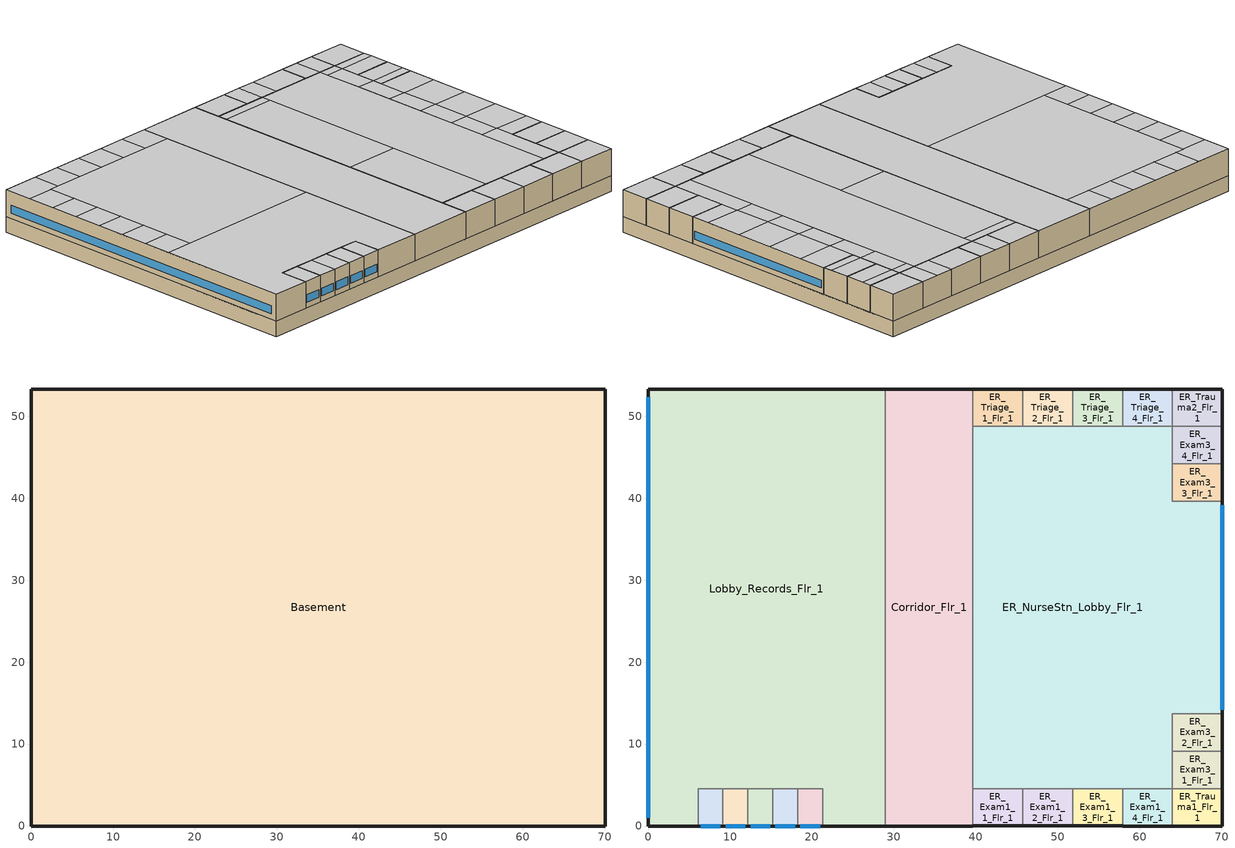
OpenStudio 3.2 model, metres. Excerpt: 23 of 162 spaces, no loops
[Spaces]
Basement
 floor foundation (BTAP-Grnd-Floor-Mass:U-0.678_std): 70.1,53.34 70.1,0 0,0 0,53.34 z-2.44
 wall foundation (BTAP-Grnd-Wall-Mass:U-0.425_std): 0,53.34 0,0 70.1,0 70.1,53.34 0,53.34 z-2.44:0
Lobby_Records_Flr_1
 floor to Basement: 28.96,4.57 28.96,0 21.34,0 21.34,4.57 z0; 6.1,4.57 6.1,0 0,0 0,4.57 z0; 28.96,53.34 28.96,4.57 0,4.57 0,53.34 z0
 wall outside: 28.96,53.34 0,53.34 0,0 6.1,0 / 21.34,0 28.96,0 z0:4.27
 wall to Corridor_Flr_1: 28.96,0 28.96,53.34 z0:4.27
 wall to Office_1_5_Flr_1: 18.29,4.57 21.34,4.57 21.34,0 z0:4.27
 wall to Office_1_2_Flr_1: 9.14,4.57 12.19,4.57 z0:4.27
 wall to Office1_1_Flr_1: 6.1,0 6.1,4.57 9.14,4.57 z0:4.27
 wall to Office_1_4_Flr_1: 15.24,4.57 18.29,4.57 z0:4.27
 wall to Offiice_1_3_Flr_1: 12.19,4.57 15.24,4.57 z0:4.27
 window: 0,52.34 0,1 z0.91:2.14
 ceiling to ICU_Flr_2: 28.96,0 28.96,21.34 0,21.34 0,0 6.1,0 6.1,4.57 21.34,4.57 21.34,0 z4.27
 ceiling to ICU_NurseStn_Lobby_Flr_2: 28.96,21.34 28.96,48.77 4.57,48.77 4.57,21.34 z4.27
 ceiling to IC_PatRoom2_Flr_2: 6.1,48.77 6.1,53.34 0,53.34 0,48.77 z4.27
 ceiling to IC_PatRoom1_1_Flr_2: 28.96,48.77 28.96,53.34 24.38,53.34 24.38,48.77 z4.27
 ceiling to IC_PatRoom1_5_Flr_2: 10.67,48.77 10.67,53.34 6.1,53.34 6.1,48.77 z4.27
 ceiling to IC_PatRoom3_1_Flr_2: 4.57,44.2 4.57,48.77 0,48.77 0,44.2 z4.27
 ceiling to IC_PatRoom3_6_Flr_2: 4.57,21.34 4.57,25.91 0,25.91 0,21.34 z4.27
 ceiling to IC_PatRoom1_3_Flr_2: 15.24,48.77 19.81,48.77 19.81,53.34 15.24,53.34 z4.27
 ceiling to IC_PatRoom1_2_Flr_2: 24.38,48.77 24.38,53.34 19.81,53.34 19.81,48.77 z4.27
 ceiling to IC_PatRoom1_4_Flr_2: 15.24,48.77 15.24,53.34 10.67,53.34 10.67,48.77 z4.27
 ceiling to IC_PatRoom3_5_Flr_2: 4.57,25.91 4.57,30.49 0,30.49 0,25.91 z4.27
 ceiling to IC_PatRoom3_3_Flr_2: 4.57,35.06 4.57,39.63 0,39.63 0,35.06 z4.27
 ceiling to IC_PatRoom3_2_Flr_2: 4.57,39.63 4.57,44.2 0,44.2 0,39.63 z4.27
 ceiling to IC_PatRoom3_4_Flr_2: 4.57,30.49 4.57,35.06 0,35.06 0,30.49 z4.27
Office1_1_Flr_1
 floor to Basement: 9.14,4.57 9.14,0 6.1,0 6.1,4.57 z0
 wall outside: 6.1,0 9.14,0 z0:4.27
 wall to Office_1_2_Flr_1: 9.14,0 9.14,4.57 z0:4.27
 window: 6.41,0 8.84,0 z0.91:2.14
 ceiling to ICU_Flr_2: 9.14,0 9.14,4.57 6.1,4.57 6.1,0 z4.27
Corridor_Flr_1
 floor to Basement: 39.62,53.34 39.62,0 28.96,0 28.96,53.34 z0
 wall outside: 28.96,0 39.62,0 / 39.62,53.34 28.96,53.34 z0:4.27
 wall to ER_Triage_1_Flr_1: 39.62,48.77 39.62,53.34 z0:4.27
 wall to ER_NurseStn_Lobby_Flr_1: 39.62,4.57 39.62,48.77 z0:4.27
 wall to ER_Exam1_1_Flr_1: 39.62,0 39.62,4.57 z0:4.27
 ceiling to Corridor_Flr_2: 39.62,0 39.62,53.34 28.96,53.34 28.96,0 z4.27
ER_Exam1_1_Flr_1
 floor to Basement: 45.72,4.57 45.72,0 39.62,0 39.62,4.57 z0
 wall outside: 39.62,0 45.72,0 z0:4.27
 wall to ER_NurseStn_Lobby_Flr_1: 45.72,4.57 39.62,4.57 z0:4.27
 wall to ER_Exam1_2_Flr_1: 45.72,0 45.72,4.57 z0:4.27
 ceiling to OR_NurseStn_Lobby_Flr_2: 45.72,0 45.72,4.57 39.62,4.57 39.62,0 z4.27
ER_Trauma1_Flr_1
 floor to Basement: 70.1,4.57 70.1,0 64.01,0 64.01,4.57 z0
 wall outside: 64.01,0 70.1,0 70.1,4.57 z0:4.27
 wall to ER_Exam1_4_Flr_1: 64.01,4.57 64.01,0 z0:4.27
 wall to ER_Exam3_1_Flr_1: 70.1,4.57 64.01,4.57 z0:4.27
 ceiling to OR_NurseStn_Lobby_Flr_2: 70.1,0 70.1,4.57 64.01,4.57 64.01,0 z4.27
ER_NurseStn_Lobby_Flr_1
 floor to Basement: 70.1,39.62 70.1,13.72 64.01,13.72 64.01,39.62 z0; 64.01,48.77 64.01,4.57 39.62,4.57 39.62,48.77 z0
 wall outside: 70.1,13.72 70.1,39.62 z0:4.27
 wall to ER_Exam3_2_Flr_1: 64.01,9.14 64.01,13.72 70.1,13.72 z0:4.27
 wall to ER_Exam3_1_Flr_1: 64.01,4.57 64.01,9.14 z0:4.27
 wall to ER_Exam1_4_Flr_1: 57.91,4.57 64.01,4.57 z0:4.27
 wall to ER_Triage_1_Flr_1: 45.72,48.77 39.62,48.77 z0:4.27
 wall to ER_Triage_4_Flr_1: 64.01,48.77 57.91,48.77 z0:4.27
 wall to ER_Exam3_4_Flr_1: 64.01,44.2 64.01,48.77 z0:4.27
 wall to ER_Exam3_3_Flr_1: 70.1,39.62 64.01,39.62 64.01,44.2 z0:4.27
 wall to ER_Exam1_2_Flr_1: 45.72,4.57 51.82,4.57 z0:4.27
 wall to ER_Exam1_3_Flr_1: 51.82,4.57 57.91,4.57 z0:4.27
 wall to ER_Triage_2_Flr_1: 51.82,48.77 45.72,48.77 z0:4.27
 wall to ER_Triage_3_Flr_1: 57.91,48.77 51.82,48.77 z0:4.27
 window: 70.1,14.2 70.1,39.14 z0.91:2.14
 ceiling to OR_NurseStn_Lobby_Flr_2: 64.01,4.57 64.01,16.76 60.96,16.76 60.96,4.57 z4.27; 60.96,4.57 60.96,48.77 48.77,48.77 48.77,4.57 z4.27; 48.77,4.57 48.77,22.86 39.62,22.86 39.62,4.57 z4.27; 70.1,13.72 70.1,16.76 64.01,16.76 64.01,13.72 z4.27
 ceiling to OR2_5_Flr_2: 70.1,16.76 70.1,22.86 64.01,22.86 64.01,16.76 z4.27; 64.01,16.76 64.01,22.86 60.96,22.86 60.96,16.76 z4.27
 ceiling to OR2_1_Flr_2: 64.01,41.15 64.01,47.24 60.96,47.24 60.96,41.15 z4.27
 ceiling to OR1_Flr_2: 64.01,47.24 64.01,48.77 60.96,48.77 60.96,47.24 z4.27
 ceiling to OR3_Flr_2: 48.77,47.24 48.77,48.77 39.62,48.77 39.62,47.24 z4.27
 ceiling to OR4_Flr_2: 48.77,22.86 48.77,47.24 39.62,47.24 39.62,22.86 z4.27
 ceiling to OR2_4_Flr_2: 64.01,22.86 64.01,28.96 60.96,28.96 60.96,22.86 z4.27; 70.1,22.86 70.1,28.96 64.01,28.96 64.01,22.86 z4.27
 ceiling to OR2_3_Flr_2: 64.01,28.96 64.01,35.05 60.96,35.05 60.96,28.96 z4.27; 70.1,28.96 70.1,35.05 64.01,35.05 64.01,28.96 z4.27
 ceiling to OR2_2_Flr_2: 70.1,35.05 70.1,39.62 64.01,39.62 64.01,35.05 z4.27; 64.01,35.05 64.01,41.15 60.96,41.15 60.96,35.05 z4.27
ER_Exam3_1_Flr_1
 floor to Basement: 70.1,9.14 70.1,4.57 64.01,4.57 64.01,9.14 z0
 wall outside: 70.1,4.57 70.1,9.14 z0:4.27
 wall to ER_Exam3_2_Flr_1: 70.1,9.14 64.01,9.14 z0:4.27
 ceiling to OR_NurseStn_Lobby_Flr_2: 70.1,4.57 70.1,9.14 64.01,9.14 64.01,4.57 z4.27
ER_Triage_1_Flr_1
 floor to Basement: 45.72,53.34 45.72,48.77 39.62,48.77 39.62,53.34 z0
 wall outside: 45.72,53.34 39.62,53.34 z0:4.27
 wall to ER_Triage_2_Flr_1: 45.72,48.77 45.72,53.34 z0:4.27
 ceiling to OR3_Flr_2: 45.72,48.77 45.72,53.34 39.62,53.34 39.62,48.77 z4.27
ER_Trauma2_Flr_1
 floor to Basement: 70.1,53.34 70.1,48.77 64.01,48.77 64.01,53.34 z0
 wall outside: 70.1,48.77 70.1,53.34 64.01,53.34 z0:4.27
 wall to ER_Exam3_4_Flr_1: 64.01,48.77 70.1,48.77 z0:4.27
 wall to ER_Triage_4_Flr_1: 64.01,53.34 64.01,48.77 z0:4.27
 ceiling to OR1_Flr_2: 70.1,48.77 70.1,53.34 64.01,53.34 64.01,48.77 z4.27
Office_1_2_Flr_1
 floor to Basement: 12.19,4.57 12.19,0 9.14,0 9.14,4.57 z0
 wall outside: 9.14,0 12.19,0 z0:4.27
 wall to Offiice_1_3_Flr_1: 12.19,0 12.19,4.57 z0:4.27
 window: 9.45,0 11.88,0 z0.91:2.14
 ceiling to ICU_Flr_2: 12.19,0 12.19,4.57 9.14,4.57 9.14,0 z4.27
Offiice_1_3_Flr_1
 floor to Basement: 15.24,4.57 15.24,0 12.19,0 12.19,4.57 z0
 wall outside: 12.19,0 15.24,0 z0:4.27
 wall to Office_1_4_Flr_1: 15.24,0 15.24,4.57 z0:4.27
 window: 12.5,0 14.93,0 z0.91:2.14
 ceiling to ICU_Flr_2: 15.24,0 15.24,4.57 12.19,4.57 12.19,0 z4.27
Office_1_4_Flr_1
 floor to Basement: 18.29,4.57 18.29,0 15.24,0 15.24,4.57 z0
 wall outside: 15.24,0 18.29,0 z0:4.27
 wall to Office_1_5_Flr_1: 18.29,0 18.29,4.57 z0:4.27
 window: 15.55,0 17.98,0 z0.91:2.14
 ceiling to ICU_Flr_2: 18.29,0 18.29,4.57 15.24,4.57 15.24,0 z4.27
Office_1_5_Flr_1
 floor to Basement: 21.34,4.57 21.34,0 18.29,0 18.29,4.57 z0
 wall outside: 18.29,0 21.34,0 z0:4.27
 window: 18.6,0 21.03,0 z0.91:2.14
 ceiling to ICU_Flr_2: 21.34,0 21.34,4.57 18.29,4.57 18.29,0 z4.27
ER_Exam1_2_Flr_1
 floor to Basement: 51.82,4.57 51.82,0 45.72,0 45.72,4.57 z0
 wall outside: 45.72,0 51.82,0 z0:4.27
 wall to ER_Exam1_3_Flr_1: 51.82,0 51.82,4.57 z0:4.27
 ceiling to OR_NurseStn_Lobby_Flr_2: 51.82,0 51.82,4.57 45.72,4.57 45.72,0 z4.27
ER_Exam1_3_Flr_1
 floor to Basement: 57.91,4.57 57.91,0 51.82,0 51.82,4.57 z0
 wall outside: 51.82,0 57.91,0 z0:4.27
 wall to ER_Exam1_4_Flr_1: 57.91,0 57.91,4.57 z0:4.27
 ceiling to OR_NurseStn_Lobby_Flr_2: 57.91,0 57.91,4.57 51.82,4.57 51.82,0 z4.27
ER_Exam1_4_Flr_1
 floor to Basement: 64.01,4.57 64.01,0 57.91,0 57.91,4.57 z0
 wall outside: 57.91,0 64.01,0 z0:4.27
 ceiling to OR_NurseStn_Lobby_Flr_2: 64.01,0 64.01,4.57 57.91,4.57 57.91,0 z4.27
ER_Exam3_2_Flr_1
 floor to Basement: 70.1,13.72 70.1,9.14 64.01,9.14 64.01,13.72 z0
 wall outside: 70.1,9.14 70.1,13.72 z0:4.27
 ceiling to OR_NurseStn_Lobby_Flr_2: 70.1,9.14 70.1,13.72 64.01,13.72 64.01,9.14 z4.27
ER_Exam3_3_Flr_1
 floor to Basement: 70.1,44.2 70.1,39.62 64.01,39.62 64.01,44.2 z0
 wall outside: 70.1,39.62 70.1,44.2 z0:4.27
 wall to ER_Exam3_4_Flr_1: 70.1,44.2 64.01,44.2 z0:4.27
 ceiling to OR2_1_Flr_2: 70.1,41.15 70.1,44.2 64.01,44.2 64.01,41.15 z4.27
 ceiling to OR2_2_Flr_2: 70.1,39.62 70.1,41.15 64.01,41.15 64.01,39.62 z4.27
ER_Exam3_4_Flr_1
 floor to Basement: 70.1,48.77 70.1,44.2 64.01,44.2 64.01,48.77 z0
 wall outside: 70.1,44.2 70.1,48.77 z0:4.27
 ceiling to OR1_Flr_2: 70.1,47.24 70.1,48.77 64.01,48.77 64.01,47.24 z4.27
 ceiling to OR2_1_Flr_2: 70.1,44.2 70.1,47.24 64.01,47.24 64.01,44.2 z4.27
ER_Triage_2_Flr_1
 floor to Basement: 51.82,53.34 51.82,48.77 45.72,48.77 45.72,53.34 z0
 wall outside: 51.82,53.34 45.72,53.34 z0:4.27
 wall to ER_Triage_3_Flr_1: 51.82,48.77 51.82,53.34 z0:4.27
 ceiling to OR3_Flr_2: 45.72,48.77 48.77,48.77 48.77,53.34 45.72,53.34 z4.27
 ceiling to OR_NurseStn_Lobby_Flr_2: 51.82,48.77 51.82,53.34 48.77,53.34 48.77,48.77 z4.27
ER_Triage_3_Flr_1
 floor to Basement: 57.91,53.34 57.91,48.77 51.82,48.77 51.82,53.34 z0
 wall outside: 57.91,53.34 51.82,53.34 z0:4.27
 wall to ER_Triage_4_Flr_1: 57.91,48.77 57.91,53.34 z0:4.27
 ceiling to OR_NurseStn_Lobby_Flr_2: 57.91,48.77 57.91,53.34 51.82,53.34 51.82,48.77 z4.27
ER_Triage_4_Flr_1
 floor to Basement: 64.01,53.34 64.01,48.77 57.91,48.77 57.91,53.34 z0
 wall outside: 64.01,53.34 57.91,53.34 z0:4.27
 ceiling to OR_NurseStn_Lobby_Flr_2: 60.96,48.77 60.96,53.34 57.91,53.34 57.91,48.77 z4.27
 ceiling to OR1_Flr_2: 64.01,48.77 64.01,53.34 60.96,53.34 60.96,48.77 z4.27
[Building]
Hospital: Default Construction Set=BTAP-Mass at hdd = 5000.0; Standards Number of Stories=6; Standards Number of Above Ground Stories=5; Standards Template=BTAP1980TO2010; Standards Building Type=Hospital
[Site]
Calgary Intl AP_AB_CAN: Latitude {deg}=51.114; Longitude {deg}=-114.02; Time Zone {hr}=-7; Elevation {m}=1084.1
[ClimateZones]
Climate Zone Institution Name 1=ASHRAE; Climate Zone Document Name 1=ANSI/ASHRAE Standard 169; Climate Zone Document Year 1=2006; Climate Zone Institution Name 2=CEC; Climate Zone Document Name 2=California Climate Zone Descriptions; Climate Zone Document Year 2=1995
[Site:WaterMainsTemperature]
Calculation Method=Correlation; Annual Average Outdoor Air Temperature {C}=5; Maximum Difference In Monthly Average Outdoor Air Temperatures {deltaC}=23.3
[Site:GroundTemperature:BuildingSurface]
19.527, 19.502, 19.536, 19.598, 20.002, 21.64, 22.225, 22.375, 21.449, 20.121, 19.802, 19.633
[SizingPeriod:DesignDay] Barometric Pressure {Pa}=88961; Sky Clearness=0; Rain Indicator=0; Snow Indicator=0; Day of Month=21; Daylight Saving Time Indicator=0; Humidity Indicating Type=Wetbulb; Dry-Bulb Temperature Range Modifier Type=DefaultMultipliers
Name | Maximum Dry-Bulb Temperature {C} | Daily Dry-Bulb Temperature Range {deltaC} | Humidity Indicating Conditions at Maximum Dry-Bulb | Wind Speed {m/s} | Wind Direction {deg} | Month | Day Type | Solar Model Indicator | ASHRAE Taub | ASHRAE Taud
Calgary Intl AP Ann Clg .4% Condns DB=>MWB | 28.5 | 12.1 | 16.1 | 4.5 | 160 | 7 | SummerDesignDay | ASHRAETau | 0.339 | 2.421
Calgary Intl AP Ann Htg 99.6% Condns DB | -28.5 | 0 | -28.5 | 2.9 | 200 | 1 | WinterDesignDay | ASHRAEClearSky
[Material:NoMass] Roughness=Smooth; Thermal Absorptance=0.9; Solar Absorptance=0.7
Name | Thermal Resistance {m2-K/W} | Visible Absorptance
Typical Carpet Pad; Typical Carpet Pad 1 | 0.21648 | 0.8
Typical Insulation 1 | 0.00118045 | 0.7
Typical Insulation 2 | 2.61923 | 0.7
Typical Insulation 3 | 4.40527 | 0.7
Typical Carpet Pad 2; Typical Carpet Pad 4 | 1.40895 | 0.8
Typical Carpet Pad 3 | 2.28697 | 0.8
Typical Insulation 4 | 0.338965 | 0.7
Typical Insulation 5 | 0.338983 | 0.7
[Material]
Name | Roughness | Thickness {m} | Conductivity {W/m-K} | Density {kg/m3} | Specific Heat {J/kg-K} | Thermal Absorptance | Solar Absorptance | Visible Absorptance
G05 25mm wood | MediumSmooth | 0.0254 | 0.15 | 608 | 1630 | 0.9 | 0.5 | 0.5
100mm Normalweight concrete floor 1 | MediumSmooth | 0.1016 | 2.31 | 2322 | 832
G01 13mm gypsum board 1 | Smooth | 0.0127 | 0.16 | 800 | 1090 | 0.9 | 0.7 | 0.5
4 in. Normalweight Concrete Floor 1 | MediumRough | 0.1016 | 2.31 | 2322 | 832 | 0.9 | 0.7 | 0.7
1IN Stucco 1 | Smooth | 0.0253 | 0.6918 | 1858 | 837 | 0.9 | 0.7 | 0.92
8IN CONCRETE HW RefBldg 1 | Rough | 0.2032 | 1.311 | 2240 | 836.8 | 0.9 | 0.7 | 0.7
1/2IN Gypsum 1 | Smooth | 0.0127 | 0.16 | 784.9 | 830 | 0.9 | 0.4 | 0.4
Metal Roof Surface 1; F08 Metal surface 1 | Smooth | 0.0008 | 45.28 | 7824 | 500 | 0.9 | 0.7 | 0.7
6 in. Normalweight Concrete Floor 1; 6 in. Normalweight Concrete Floor 2; 6 in. Normalweight Concrete Floor 3 | MediumRough | 0.1524 | 2.31 | 2322 | 832 | 0.9 | 0.7 | 0.7
Expanded Polystyrene | MediumSmooth | 0.0408596 | 0.029 | 29 | 1210
Expanded Polystyrene 1 | MediumSmooth | 0.066322 | 0.029 | 29 | 1210
[Construction]
BTAP-Int-Partition; BTAP-Int-Door: G05 25mm wood
BTAP-Int-Floor: 100mm Normalweight concrete floor 1, Typical Carpet Pad
BTAP-Int-Wall: G01 13mm gypsum board 1, G01 13mm gypsum board 1
BTAP-Int-Ceiling: Typical Carpet Pad, 100mm Normalweight concrete floor 1
BTAP-Int-Window: SimpleGlazing
BTAP-Ext-Floor-Mass:U-3.822: Typical Insulation 1, 4 in. Normalweight Concrete Floor 1, Typical Carpet Pad 1
BTAP-Ext-Wall-Mass:U-0.346: 1IN Stucco 1, 8IN CONCRETE HW RefBldg 1, Typical Insulation 2, 1/2IN Gypsum 1
BTAP-Ext-Roof-Metal:U-0.227: Metal Roof Surface 1, Typical Insulation 3
BTAP-Grnd-Floor-Mass:U-0.678: 6 in. Normalweight Concrete Floor 1, Typical Carpet Pad 2
BTAP-Grnd-Wall-Mass:U-0.425: 6 in. Normalweight Concrete Floor 2, Typical Carpet Pad 3
BTAP-Grnd-Roof-Mass:U-0.678: 6 in. Normalweight Concrete Floor 3, Typical Carpet Pad 4
BTAP-Ext-FixedWindow:U=0.295 SHGC=0.490; BTAP-Ext-GlassDoors:U=0.295 SHGC=0.490; BTAP-Ext-Skylights:U=0.295 SHGC=0.490; BTAP-Ext-DaylightDomes:U=0.295 SHGC=0.490; BTAP-Ext-DaylightDiffuser:U=0.295 SHGC=0.490: SimpleGlazing:U=0.295 SHGC=0.490
BTAP-Ext-Door:U-2.95: F08 Metal surface 1, Typical Insulation 4
BTAP-Ext-OverHeadDoor:U-2.95: Typical Insulation 5
BTAP-Grnd-Floor-Mass:U-0.678_std: 6 in. Normalweight Concrete Floor 1, Expanded Polystyrene
BTAP-Grnd-Wall-Mass:U-0.425_std: 6 in. Normalweight Concrete Floor 2, Expanded Polystyrene 1
[DefaultConstructionSet]
BTAP-Mass at hdd = 5000.0: Default Exterior Surface Constructions=BTAP-Mass at hdd = 5000.0; Default Interior Surface Constructions=Default Surface Constructions 2; Default Ground Contact Surface Constructions=BTAP-Mass at hdd = 5000.0 1; Default Exterior SubSurface Constructions=BTAP-Mass at hdd = 5000.0; Default Interior SubSurface Constructions=Default Sub Surface Constructions 2; Interior Partition Construction=BTAP-Int-Partition
[DefaultSurfaceConstructions]
Name | Floor Construction | Wall Construction | Roof Ceiling Construction
Default Surface Constructions 2 | BTAP-Int-Floor | BTAP-Int-Wall | BTAP-Int-Ceiling
BTAP-Mass at hdd = 5000.0 | BTAP-Ext-Floor-Mass:U-3.822 | BTAP-Ext-Wall-Mass:U-0.346 | BTAP-Ext-Roof-Metal:U-0.227
BTAP-Mass at hdd = 5000.0 1 | BTAP-Grnd-Floor-Mass:U-0.678 | BTAP-Grnd-Wall-Mass:U-0.425 | BTAP-Grnd-Roof-Mass:U-0.678
[DefaultSubSurfaceConstructions]
Name | Fixed Window Construction | Operable Window Construction | Door Construction | Glass Door Construction | Overhead Door Construction | Skylight Construction | Tubular Daylight Dome Construction | Tubular Daylight Diffuser Construction
Default Sub Surface Constructions 2 | BTAP-Int-Window | BTAP-Int-Window | BTAP-Int-Door
BTAP-Mass at hdd = 5000.0 | BTAP-Ext-FixedWindow:U=0.295 SHGC=0.490 | BTAP-Ext-FixedWindow:U=0.295 SHGC=0.490 | BTAP-Ext-Door:U-2.95 | BTAP-Ext-GlassDoors:U=0.295 SHGC=0.490 | BTAP-Ext-OverHeadDoor:U-2.95 | BTAP-Ext-Skylights:U=0.295 SHGC=0.490 | BTAP-Ext-DaylightDomes:U=0.295 SHGC=0.490 | BTAP-Ext-DaylightDiffuser:U=0.295 SHGC=0.490
[WindowMaterial:SimpleGlazingSystem] Solar Heat Gain Coefficient=0.49; Visible Transmittance=0.21
Name | U-Factor {W/m2-K}
SimpleGlazing | 2.2
SimpleGlazing:U=0.295 SHGC=0.490 | 2.95
[DesignSpecification:OutdoorAir] Outdoor Air Method=Sum
Name | Outdoor Air Flow per Person {m3/s-person} | Outdoor Air Flow per Floor Area {m3/s-m2}
Space Function Hospital - emergency Ventilation | 0.0304482
Space Function Hospital - nurses station Ventilation | 0.0913447
Space Function Lab - research Ventilation | 0.050747
Space Function Office - enclosed Ventilation | 0.0101494
Space Function Hospital corr. >= 2.4m-sch-H Ventilation |  | 0.000508
[ShadingControl]
Shading Control 1: Shading Type=InteriorBlind; Multiple Surface Control Type=Sequential
[BuildingStory] Nominal Z Coordinate {m}=0
Name | Nominal Floor to Floor Height {m}
Building Story 1 | 2.4384
Building Story 2 | 4.2672
[Space]
Name | Space Type | Building Story | Thermal Zone
Basement | Space Function Lab - research | Building Story 1 | ALL_ST=Lab - research_FL=Building Story 1_SCH=A
Lobby_Records_Flr_1 | Space Function Office - enclosed | Building Story 2 | ALL_ST=Office - enclosed_FL=Building Story 2_SCH=A
Office1_1_Flr_1; Office_1_2_Flr_1; Offiice_1_3_Flr_1; Office_1_4_Flr_1 | Space Function Office - enclosed | Building Story 2 | ALL_ST=Office - enclosed_FL=Building Story 2_SCH=A 2
Corridor_Flr_1 | Space Function Hospital corr. >= 2.4m-sch-H | Building Story 2 | WILD_ST=Hospital corr. >= 2.4m-sch-B_FL=Building Story 2_SCH=H
ER_Exam1_1_Flr_1; ER_Exam1_2_Flr_1; ER_Exam1_3_Flr_1; ER_Exam1_4_Flr_1 | Space Function Hospital - emergency | Building Story 2 | ALL_ST=Hospital - emergency_FL=Building Story 2_SCH=H
ER_Trauma1_Flr_1 | Space Function Hospital - emergency | Building Story 2 | ALL_ST=Hospital - emergency_FL=Building Story 2_SCH=H 2
ER_NurseStn_Lobby_Flr_1 | Space Function Hospital - nurses station | Building Story 2 | ALL_ST=Hospital - nurses station_FL=Building Story 2_SCH=H
ER_Exam3_1_Flr_1; ER_Exam3_2_Flr_1; ER_Exam3_3_Flr_1; ER_Exam3_4_Flr_1 | Space Function Hospital - emergency | Building Story 2 | ALL_ST=Hospital - emergency_FL=Building Story 2_SCH=H 4
ER_Triage_1_Flr_1; ER_Triage_2_Flr_1; ER_Triage_3_Flr_1; ER_Triage_4_Flr_1 | Space Function Hospital - emergency | Building Story 2 | ALL_ST=Hospital - emergency_FL=Building Story 2_SCH=H 3
ER_Trauma2_Flr_1 | Space Function Hospital - emergency | Building Story 2 | ALL_ST=Hospital - emergency_FL=Building Story 2_SCH=H 1
Office_1_5_Flr_1 | Space Function Office - enclosed | Building Story 2 | ALL_ST=Office - enclosed_FL=Building Story 2_SCH=A 1
[SpaceType] Standards Building Type=Space Function
Name | Default Schedule Set | Design Specification Outdoor Air Object | Standards Space Type
Space Function Hospital - emergency | Space Function Hospital - emergency Schedule Set | Space Function Hospital - emergency Ventilation | Hospital - emergency
Space Function Hospital - nurses station | Space Function Hospital - nurses station Schedule Set | Space Function Hospital - nurses station Ventilation | Hospital - nurses station
Space Function Lab - research | Space Function Lab - research Schedule Set | Space Function Lab - research Ventilation | Lab - research
Space Function Office - enclosed | Space Function Office - enclosed Schedule Set | Space Function Office - enclosed Ventilation | Office - enclosed
Space Function Hospital corr. >= 2.4m-sch-H | Space Function Hospital corr. >= 2.4m-sch-H Schedule Set | Space Function Hospital corr. >= 2.4m-sch-H Ventilation | Hospital corr. >= 2.4m-sch-H
[People:Definition] Number of People Calculation Method=People/Area; Fraction Radiant=0.3
Name | People per Space Floor Area {person/m2}
Space Function Hospital - emergency People Definition; Space Function Hospital - nurses station People Definition; Space Function Lab - research People Definition; Space Function Office - enclosed People Definition | 0.0500522
Space Function Hospital corr. >= 2.4m-sch-H People Definition | 0.0100104
[People] Work Efficiency Schedule=Work Efficiency Schedule; Clothing Insulation Schedule=Clothing Schedule; Air Velocity Schedule=Air Velocity Schedule; Multiplier=1
Name | People Definition | Space or SpaceType
Space Function Hospital - emergency People | Space Function Hospital - emergency People Definition | Space Function Hospital - emergency
Space Function Hospital - nurses station People | Space Function Hospital - nurses station People Definition | Space Function Hospital - nurses station
Space Function Lab - research People | Space Function Lab - research People Definition | Space Function Lab - research
Space Function Office - enclosed People | Space Function Office - enclosed People Definition | Space Function Office - enclosed
Space Function Hospital corr. >= 2.4m-sch-H People | Space Function Hospital corr. >= 2.4m-sch-H People Definition | Space Function Hospital corr. >= 2.4m-sch-H
[Lights:Definition] Design Level Calculation Method=Watts/Area; Fraction Radiant=0.5; Fraction Visible=0.2
Name | Watts per Space Floor Area {W/m2}
Space Function Hospital - emergency Lights Definition | 24.2998
Space Function Hospital - nurses station Lights Definition | 9.39992
Space Function Lab - research Lights Definition | 23.5998
Space Function Office - enclosed Lights Definition | 11.8999
Space Function Hospital corr. >= 2.4m-sch-H Lights Definition | 9.59992
[Lights] Fraction Replaceable=1
Name | Lights Definition | Space or SpaceType
Space Function Hospital - emergency Lights | Space Function Hospital - emergency Lights Definition | Space Function Hospital - emergency
Space Function Hospital - nurses station Lights | Space Function Hospital - nurses station Lights Definition | Space Function Hospital - nurses station
Space Function Lab - research Lights | Space Function Lab - research Lights Definition | Space Function Lab - research
Space Function Office - enclosed Lights | Space Function Office - enclosed Lights Definition | Space Function Office - enclosed
Space Function Hospital corr. >= 2.4m-sch-H Lights | Space Function Hospital corr. >= 2.4m-sch-H Lights Definition | Space Function Hospital corr. >= 2.4m-sch-H
[ElectricEquipment:Definition] Design Level Calculation Method=Watts/Area; Fraction Radiant=0.5
Name | Watts per Space Floor Area {W/m2}
Space Function Hospital - emergency Elec Equip Definition; Space Function Lab - research Elec Equip Definition | 9.99992
Space Function Hospital - nurses station Elec Equip Definition | 2.49998
Space Function Office - enclosed Elec Equip Definition | 7.49994
[ElectricEquipment]
Name | Electric Equipment Definition | Space or SpaceType
Space Function Hospital - emergency Elec Equip | Space Function Hospital - emergency Elec Equip Definition | Space Function Hospital - emergency
Space Function Hospital - nurses station Elec Equip | Space Function Hospital - nurses station Elec Equip Definition | Space Function Hospital - nurses station
Space Function Lab - research Elec Equip | Space Function Lab - research Elec Equip Definition | Space Function Lab - research
Space Function Office - enclosed Elec Equip | Space Function Office - enclosed Elec Equip Definition | Space Function Office - enclosed
[DefaultScheduleSet] People Activity Level Schedule=NECB-Activity; Infiltration Schedule=Always On
Name | Number of People Schedule | Lighting Schedule | Electric Equipment Schedule
Space Function Hospital - emergency Schedule Set; Space Function Hospital - nurses station Schedule Set; Space Function Hospital corr. >= 2.4m-sch-H Schedule Set | NECB-H-Occupancy | NECB-H-Lighting | NECB-H-Electric-Equipment
Space Function Lab - research Schedule Set; Space Function Office - enclosed Schedule Set | NECB-A-Occupancy | NECB-A-Lighting | NECB-A-Electric-Equipment
[ThermostatSetpoint:DualSetpoint]
Name | Heating Setpoint Temperature Schedule | Cooling Setpoint Temperature Schedule
Space Function Hospital - emergency Thermostat 29; Space Function Hospital - emergency Thermostat 30; Space Function Hospital - emergency Thermostat 31; Space Function Hospital - emergency Thermostat 32; Space Function Hospital - emergency Thermostat 33; Space Function Hospital - nurses station Thermostat 16; Space Function Hospital corr. >= 2.4m-sch-H Thermostat 2 | NECB-H-Thermostat Setpoint-Heating | NECB-H-Thermostat Setpoint-Cooling
Space Function Lab - research Thermostat 8; Space Function Office - enclosed Thermostat 43; Space Function Office - enclosed Thermostat 44; Space Function Office - enclosed Thermostat 45 | NECB-A-Thermostat Setpoint-Heating | NECB-A-Thermostat Setpoint-Cooling
[SpaceInfiltration:DesignFlowRate] Design Flow Rate Calculation Method=Flow/ExteriorArea
Name | Space or SpaceType | Schedule | Flow per Exterior Surface Area {m3/s-m2} | Constant Term Coefficient | Temperature Term Coefficient | Velocity Term Coefficient | Velocity Squared Term Coefficient
Corridor_Flr_1 Infiltration | Corridor_Flr_1 | Always On Discrete | 0.001116 | 0 | 0 | 0.224 | 0
ER_Exam1_1_Flr_1 Infiltration | ER_Exam1_1_Flr_1 | Always On Discrete | 0.001116 | 0 | 0 | 0.224 | 0
ER_Exam1_2_Flr_1 Infiltration | ER_Exam1_2_Flr_1 | Always On Discrete | 0.001116 | 0 | 0 | 0.224 | 0
ER_Exam1_3_Flr_1 Infiltration | ER_Exam1_3_Flr_1 | Always On Discrete | 0.001116 | 0 | 0 | 0.224 | 0
ER_Exam1_4_Flr_1 Infiltration | ER_Exam1_4_Flr_1 | Always On Discrete | 0.001116 | 0 | 0 | 0.224 | 0
ER_Exam3_1_Flr_1 Infiltration | ER_Exam3_1_Flr_1 | Always On Discrete | 0.001116 | 0 | 0 | 0.224 | 0
ER_Exam3_2_Flr_1 Infiltration | ER_Exam3_2_Flr_1 | Always On Discrete | 0.001116 | 0 | 0 | 0.224 | 0
ER_Exam3_3_Flr_1 Infiltration | ER_Exam3_3_Flr_1 | Always On Discrete | 0.001116 | 0 | 0 | 0.224 | 0
ER_Exam3_4_Flr_1 Infiltration | ER_Exam3_4_Flr_1 | Always On Discrete | 0.001116 | 0 | 0 | 0.224 | 0
ER_NurseStn_Lobby_Flr_1 Infiltration | ER_NurseStn_Lobby_Flr_1 | Always On Discrete | 0.001116 | 0 | 0 | 0.224 | 0
ER_Trauma1_Flr_1 Infiltration | ER_Trauma1_Flr_1 | Always On Discrete | 0.001116 | 0 | 0 | 0.224 | 0
ER_Trauma2_Flr_1 Infiltration | ER_Trauma2_Flr_1 | Always On Discrete | 0.001116 | 0 | 0 | 0.224 | 0
ER_Triage_1_Flr_1 Infiltration | ER_Triage_1_Flr_1 | Always On Discrete | 0.001116 | 0 | 0 | 0.224 | 0
ER_Triage_2_Flr_1 Infiltration | ER_Triage_2_Flr_1 | Always On Discrete | 0.001116 | 0 | 0 | 0.224 | 0
ER_Triage_3_Flr_1 Infiltration | ER_Triage_3_Flr_1 | Always On Discrete | 0.001116 | 0 | 0 | 0.224 | 0
ER_Triage_4_Flr_1 Infiltration | ER_Triage_4_Flr_1 | Always On Discrete | 0.001116 | 0 | 0 | 0.224 | 0
Lobby_Records_Flr_1 Infiltration | Lobby_Records_Flr_1 | Always On Discrete | 0.001116 | 0 | 0 | 0.224 | 0
Office1_1_Flr_1 Infiltration | Office1_1_Flr_1 | Always On Discrete | 0.001116 | 0 | 0 | 0.224 | 0
Office_1_2_Flr_1 Infiltration | Office_1_2_Flr_1 | Always On Discrete | 0.001116 | 0 | 0 | 0.224 | 0
Office_1_4_Flr_1 Infiltration | Office_1_4_Flr_1 | Always On Discrete | 0.001116 | 0 | 0 | 0.224 | 0
Office_1_5_Flr_1 Infiltration | Office_1_5_Flr_1 | Always On Discrete | 0.001116 | 0 | 0 | 0.224 | 0
Offiice_1_3_Flr_1 Infiltration | Offiice_1_3_Flr_1 | Always On Discrete | 0.001116 | 0 | 0 | 0.224 | 0
Space Function Hospital corr. >= 2.4m-sch-H Infiltration | Space Function Hospital corr. >= 2.4m-sch-H |  | 0.000250063
[ThermalZone] Use Ideal Air Loads=No
Name | Thermostat
ALL_ST=Hospital - emergency_FL=Building Story 2_SCH=H | Space Function Hospital - emergency Thermostat 29
ALL_ST=Hospital - emergency_FL=Building Story 2_SCH=H 1 | Space Function Hospital - emergency Thermostat 30
ALL_ST=Hospital - emergency_FL=Building Story 2_SCH=H 2 | Space Function Hospital - emergency Thermostat 31
ALL_ST=Lab - research_FL=Building Story 1_SCH=A | Space Function Lab - research Thermostat 8
ALL_ST=Office - enclosed_FL=Building Story 2_SCH=A | Space Function Office - enclosed Thermostat 43
ALL_ST=Hospital - emergency_FL=Building Story 2_SCH=H 3 | Space Function Hospital - emergency Thermostat 32
ALL_ST=Office - enclosed_FL=Building Story 2_SCH=A 1 | Space Function Office - enclosed Thermostat 44
ALL_ST=Office - enclosed_FL=Building Story 2_SCH=A 2 | Space Function Office - enclosed Thermostat 45
ALL_ST=Hospital - emergency_FL=Building Story 2_SCH=H 4 | Space Function Hospital - emergency Thermostat 33
ALL_ST=Hospital - nurses station_FL=Building Story 2_SCH=H | Space Function Hospital - nurses station Thermostat 16
WILD_ST=Hospital corr. >= 2.4m-sch-B_FL=Building Story 2_SCH=H | Space Function Hospital corr. >= 2.4m-sch-H Thermostat 2
[Foundation:Kiva]
Bldg Kiva Foundation: Wall Height Above Grade {m}=0; Wall Depth Below Slab {m}=0
[SurfaceProperty:ExposedFoundationPerimeter]
Basement_Floor: Exposed Perimeter Calculation Method=TotalExposedPerimeter; Total Exposed Perimeter {m}=246.888
[Foundation:Kiva:Settings]

[AvailabilityManager:NightCycle] Applicability Schedule=Always On Discrete; Control Type=CycleOnAny; Thermostat Tolerance {deltaC}=1; Cycling Run Time {s}=3600
Availability Manager Night Cycle 1; Availability Manager Night Cycle 2; Availability Manager Night Cycle 3; Availability Manager Night Cycle 4; Availability Manager Night Cycle 5; Availability Manager Night Cycle 6; Availability Manager Night Cycle 7; Availability Manager Night Cycle 8; Availability Manager Night Cycle 9; Availability Manager Night Cycle 10; Availability Manager Night Cycle 11; Availability Manager Night Cycle 12; Availability Manager Night Cycle 13; Availability Manager Night Cycle 14; Availability Manager Night Cycle 15; Availability Manager Night Cycle 16; Availability Manager Night Cycle 17; Availability Manager Night Cycle 18; Availability Manager Night Cycle 19; Availability Manager Night Cycle 20; Availability Manager Night Cycle 21; Availability Manager Night Cycle 22; Availability Manager Night Cycle 23; Availability Manager Night Cycle 24; Availability Manager Night Cycle 25; Availability Manager Night Cycle 26; Availability Manager Night Cycle 27; Availability Manager Night Cycle 28; Availability Manager Night Cycle 29; Availability Manager Night Cycle 30; Availability Manager Night Cycle 31; Availability Manager Night Cycle 32; Availability Manager Night Cycle 33; Availability Manager Night Cycle 34; Availability Manager Night Cycle 35; Availability Manager Night Cycle 36; Availability Manager Night Cycle 37; Availability Manager Night Cycle 38; Availability Manager Night Cycle 39; Availability Manager Night Cycle 40; Availability Manager Night Cycle 41; Availability Manager Night Cycle 42; Availability Manager Night Cycle 43; Availability Manager Night Cycle 44; Availability Manager Night Cycle 45; Availability Manager Night Cycle 46
[EnergyManagementSystem:Sensor] Output Variable or Output Meter Index Key=Environment; Output Variable or Output Meter=Site Outdoor Air Drybulb Temperature
OAT; OAT_1; OAT_2; OAT_3; OAT_4
[EnergyManagementSystem:Actuator] Actuated Component Type=Schedule:Year; Actuated Component Control Type=Schedule Value
Name | Actuated Component
sys3mixedshrnonescdxshcgssfcvzhbhwzcnonesrfnone14HtgSch0; sys3mixedshrnonescdxshcgssfcvzhbhwzcnonesrfnone37HtgSch0; sys3mixedshrnonescdxshcgssfcvzhbhwzcnonesrfnone41HtgSch0 | NECB-H-Thermostat Setpoint-Heating
sys3mixedshrnonescdxshcgssfcvzhbhwzcnonesrfnone14ClgSch0; sys3mixedshrnonescdxshcgssfcvzhbhwzcnonesrfnone37ClgSch0; sys3mixedshrnonescdxshcgssfcvzhbhwzcnonesrfnone41ClgSch0 | NECB-H-Thermostat Setpoint-Cooling
sys3mixedshrnonescdxshcgssfcvzhbhwzcnonesrfnone15HtgSch0 | NECB-A-Thermostat Setpoint-Heating
sys3mixedshrnonescdxshcgssfcvzhbhwzcnonesrfnone15ClgSch0 | NECB-A-Thermostat Setpoint-Cooling
sys3mixedshrnonescdxshcgssfcvzhbhwzcnonesrfnone42HtgSch0 | NECB-B-Thermostat Setpoint-Heating
sys3mixedshrnonescdxshcgssfcvzhbhwzcnonesrfnone42ClgSch0 | NECB-B-Thermostat Setpoint-Cooling
[EnergyManagementSystem:Program]
sys3mixedshrnonescdxshcgssfcvzhbhwzcnonesrfnone14OptimumStartProg0: IF DaylightSavings==0 && DayOfWeek>1 && Hour==5 && OAT<23.9 && OAT>1.7; SET sys3mixedshrnonescdxshcgssfcvzhbhwzcnonesrfnone14ClgSch0 = 29.4; SET sys3mixedshrnonescdxshcgssfcvzhbhwzcnonesrfnone14HtgSch0 = 15.6; ELSEIF DaylightSavings==0 && DayOfWeek==1 && Hour==7 && OAT<23.9 && OAT>1.7; SET sys3mixedshrnonescdxshcgssfcvzhbhwzcnonesrfnone14ClgSch0 = 29.4; SET sys3mixedshrnonescdxshcgssfcvzhbhwzcnonesrfnone14HtgSch0 = 15.6; ELSEIF DaylightSavings==1 && DayOfWeek>1 && Hour==4 && OAT<23.9 && OAT>1.7; SET sys3mixedshrnonescdxshcgssfcvzhbhwzcnonesrfnone14ClgSch0 = 29.4; SET sys3mixedshrnonescdxshcgssfcvzhbhwzcnonesrfnone14HtgSch0 = 15.6; ELSEIF DaylightSavings==1 && DayOfWeek==1 && Hour==6 && OAT<23.9 && OAT>1.7; SET sys3mixedshrnonescdxshcgssfcvzhbhwzcnonesrfnone14ClgSch0 = 29.4; SET sys3mixedshrnonescdxshcgssfcvzhbhwzcnonesrfnone14HtgSch0 = 15.6; ELSE; SET sys3mixedshrnonescdxshcgssfcvzhbhwzcnonesrfnone14ClgSch0 = NULL; SET sys3mixedshrnonescdxshcgssfcvzhbhwzcnonesrfnone14HtgSch0 = NULL; ENDIF
sys3mixedshrnonescdxshcgssfcvzhbhwzcnonesrfnone15OptimumStartProg0: IF DaylightSavings==0 && DayOfWeek>1 && Hour==5 && OAT_1<23.9 && OAT_1>1.7; SET sys3mixedshrnonescdxshcgssfcvzhbhwzcnonesrfnone15ClgSch0 = 29.4; SET sys3mixedshrnonescdxshcgssfcvzhbhwzcnonesrfnone15HtgSch0 = 15.6; ELSEIF DaylightSavings==0 && DayOfWeek==1 && Hour==7 && OAT_1<23.9 && OAT_1>1.7; SET sys3mixedshrnonescdxshcgssfcvzhbhwzcnonesrfnone15ClgSch0 = 29.4; SET sys3mixedshrnonescdxshcgssfcvzhbhwzcnonesrfnone15HtgSch0 = 15.6; ELSEIF DaylightSavings==1 && DayOfWeek>1 && Hour==4 && OAT_1<23.9 && OAT_1>1.7; SET sys3mixedshrnonescdxshcgssfcvzhbhwzcnonesrfnone15ClgSch0 = 29.4; SET sys3mixedshrnonescdxshcgssfcvzhbhwzcnonesrfnone15HtgSch0 = 15.6; ELSEIF DaylightSavings==1 && DayOfWeek==1 && Hour==6 && OAT_1<23.9 && OAT_1>1.7; SET sys3mixedshrnonescdxshcgssfcvzhbhwzcnonesrfnone15ClgSch0 = 29.4; SET sys3mixedshrnonescdxshcgssfcvzhbhwzcnonesrfnone15HtgSch0 = 15.6; ELSE; SET sys3mixedshrnonescdxshcgssfcvzhbhwzcnonesrfnone15ClgSch0 = NULL; SET sys3mixedshrnonescdxshcgssfcvzhbhwzcnonesrfnone15HtgSch0 = NULL; ENDIF
sys3mixedshrnonescdxshcgssfcvzhbhwzcnonesrfnone37OptimumStartProg0: IF DaylightSavings==0 && DayOfWeek>1 && Hour==5 && OAT_2<23.9 && OAT_2>1.7; SET sys3mixedshrnonescdxshcgssfcvzhbhwzcnonesrfnone37ClgSch0 = 29.4; SET sys3mixedshrnonescdxshcgssfcvzhbhwzcnonesrfnone37HtgSch0 = 15.6; ELSEIF DaylightSavings==0 && DayOfWeek==1 && Hour==7 && OAT_2<23.9 && OAT_2>1.7; SET sys3mixedshrnonescdxshcgssfcvzhbhwzcnonesrfnone37ClgSch0 = 29.4; SET sys3mixedshrnonescdxshcgssfcvzhbhwzcnonesrfnone37HtgSch0 = 15.6; ELSEIF DaylightSavings==1 && DayOfWeek>1 && Hour==4 && OAT_2<23.9 && OAT_2>1.7; SET sys3mixedshrnonescdxshcgssfcvzhbhwzcnonesrfnone37ClgSch0 = 29.4; SET sys3mixedshrnonescdxshcgssfcvzhbhwzcnonesrfnone37HtgSch0 = 15.6; ELSEIF DaylightSavings==1 && DayOfWeek==1 && Hour==6 && OAT_2<23.9 && OAT_2>1.7; SET sys3mixedshrnonescdxshcgssfcvzhbhwzcnonesrfnone37ClgSch0 = 29.4; SET sys3mixedshrnonescdxshcgssfcvzhbhwzcnonesrfnone37HtgSch0 = 15.6; ELSE; SET sys3mixedshrnonescdxshcgssfcvzhbhwzcnonesrfnone37ClgSch0 = NULL; SET sys3mixedshrnonescdxshcgssfcvzhbhwzcnonesrfnone37HtgSch0 = NULL; ENDIF
sys3mixedshrnonescdxshcgssfcvzhbhwzcnonesrfnone41OptimumStartProg0: IF DaylightSavings==0 && DayOfWeek>1 && Hour==5 && OAT_3<23.9 && OAT_3>1.7; SET sys3mixedshrnonescdxshcgssfcvzhbhwzcnonesrfnone41ClgSch0 = 29.4; SET sys3mixedshrnonescdxshcgssfcvzhbhwzcnonesrfnone41HtgSch0 = 15.6; ELSEIF DaylightSavings==0 && DayOfWeek==1 && Hour==7 && OAT_3<23.9 && OAT_3>1.7; SET sys3mixedshrnonescdxshcgssfcvzhbhwzcnonesrfnone41ClgSch0 = 29.4; SET sys3mixedshrnonescdxshcgssfcvzhbhwzcnonesrfnone41HtgSch0 = 15.6; ELSEIF DaylightSavings==1 && DayOfWeek>1 && Hour==4 && OAT_3<23.9 && OAT_3>1.7; SET sys3mixedshrnonescdxshcgssfcvzhbhwzcnonesrfnone41ClgSch0 = 29.4; SET sys3mixedshrnonescdxshcgssfcvzhbhwzcnonesrfnone41HtgSch0 = 15.6; ELSEIF DaylightSavings==1 && DayOfWeek==1 && Hour==6 && OAT_3<23.9 && OAT_3>1.7; SET sys3mixedshrnonescdxshcgssfcvzhbhwzcnonesrfnone41ClgSch0 = 29.4; SET sys3mixedshrnonescdxshcgssfcvzhbhwzcnonesrfnone41HtgSch0 = 15.6; ELSE; SET sys3mixedshrnonescdxshcgssfcvzhbhwzcnonesrfnone41ClgSch0 = NULL; SET sys3mixedshrnonescdxshcgssfcvzhbhwzcnonesrfnone41HtgSch0 = NULL; ENDIF
sys3mixedshrnonescdxshcgssfcvzhbhwzcnonesrfnone42OptimumStartProg0: IF DaylightSavings==0 && DayOfWeek>1 && Hour==5 && OAT_4<23.9 && OAT_4>1.7; SET sys3mixedshrnonescdxshcgssfcvzhbhwzcnonesrfnone42ClgSch0 = 29.4; SET sys3mixedshrnonescdxshcgssfcvzhbhwzcnonesrfnone42HtgSch0 = 15.6; ELSEIF DaylightSavings==0 && DayOfWeek==1 && Hour==7 && OAT_4<23.9 && OAT_4>1.7; SET sys3mixedshrnonescdxshcgssfcvzhbhwzcnonesrfnone42ClgSch0 = 29.4; SET sys3mixedshrnonescdxshcgssfcvzhbhwzcnonesrfnone42HtgSch0 = 15.6; ELSEIF DaylightSavings==1 && DayOfWeek>1 && Hour==4 && OAT_4<23.9 && OAT_4>1.7; SET sys3mixedshrnonescdxshcgssfcvzhbhwzcnonesrfnone42ClgSch0 = 29.4; SET sys3mixedshrnonescdxshcgssfcvzhbhwzcnonesrfnone42HtgSch0 = 15.6; ELSEIF DaylightSavings==1 && DayOfWeek==1 && Hour==6 && OAT_4<23.9 && OAT_4>1.7; SET sys3mixedshrnonescdxshcgssfcvzhbhwzcnonesrfnone42ClgSch0 = 29.4; SET sys3mixedshrnonescdxshcgssfcvzhbhwzcnonesrfnone42HtgSch0 = 15.6; ELSE; SET sys3mixedshrnonescdxshcgssfcvzhbhwzcnonesrfnone42ClgSch0 = NULL; SET sys3mixedshrnonescdxshcgssfcvzhbhwzcnonesrfnone42HtgSch0 = NULL; ENDIF
[EnergyManagementSystem:ProgramCallingManager]
sys3mixedshrnonescdxshcgssfcvzhbhwzcnonesrfnone14OptimumStartCallingManager0: BeginTimestepBeforePredictor; sys3mixedshrnonescdxshcgssfcvzhbhwzcnonesrfnone14OptimumStartProg0
sys3mixedshrnonescdxshcgssfcvzhbhwzcnonesrfnone15OptimumStartCallingManager0: BeginTimestepBeforePredictor; sys3mixedshrnonescdxshcgssfcvzhbhwzcnonesrfnone15OptimumStartProg0
sys3mixedshrnonescdxshcgssfcvzhbhwzcnonesrfnone37OptimumStartCallingManager0: BeginTimestepBeforePredictor; sys3mixedshrnonescdxshcgssfcvzhbhwzcnonesrfnone37OptimumStartProg0
sys3mixedshrnonescdxshcgssfcvzhbhwzcnonesrfnone41OptimumStartCallingManager0: BeginTimestepBeforePredictor; sys3mixedshrnonescdxshcgssfcvzhbhwzcnonesrfnone41OptimumStartProg0
sys3mixedshrnonescdxshcgssfcvzhbhwzcnonesrfnone42OptimumStartCallingManager0: BeginTimestepBeforePredictor; sys3mixedshrnonescdxshcgssfcvzhbhwzcnonesrfnone42OptimumStartProg0
[Schedule:Ruleset]
Clothing Schedule: Default Day Schedule=Clothing Schedule Default Winter Clothes
Air Velocity Schedule: Default Day Schedule=Air Velocity Schedule Default
Work Efficiency Schedule: Default Day Schedule=Work Efficiency Schedule Default
NECB-Activity: Default Day Schedule=NECB-Activity Default; Summer Design Day Schedule=NECB-Activity Summer Design Day; Winter Design Day Schedule=NECB-Activity Winter Design Day
Always On: Default Day Schedule=Always On Default
NECB-B-Thermostat Setpoint-Heating: Default Day Schedule=NECB-B-Thermostat Setpoint-Heating Default
NECB-B-Thermostat Setpoint-Cooling: Default Day Schedule=NECB-B-Thermostat Setpoint-Cooling Default
NECB-H-Occupancy: Default Day Schedule=NECB-H-Occupancy Default
NECB-H-Lighting: Default Day Schedule=NECB-H-Lighting Default
NECB-H-Electric-Equipment: Default Day Schedule=NECB-H-Electric-Equipment Default
NECB-H-Thermostat Setpoint-Heating: Default Day Schedule=NECB-H-Thermostat Setpoint-Heating Default
NECB-H-Thermostat Setpoint-Cooling: Default Day Schedule=NECB-H-Thermostat Setpoint-Cooling Default
NECB-A-Occupancy: Default Day Schedule=NECB-A-Occupancy Default
NECB-A-Lighting: Default Day Schedule=NECB-A-Lighting Default
NECB-A-Electric-Equipment: Default Day Schedule=NECB-A-Electric-Equipment Default
NECB-A-Thermostat Setpoint-Heating: Default Day Schedule=NECB-A-Thermostat Setpoint-Heating Default
NECB-A-Thermostat Setpoint-Cooling: Default Day Schedule=NECB-A-Thermostat Setpoint-Cooling Default
[Schedule:Day]
Clothing Schedule Default Winter Clothes; Always On Default: 24, 0, 1
Clothing Schedule Summer Clothes: 24, 0, 0.5
Air Velocity Schedule Default; NECB-A-Electric-Equipment Sat Day; NECB-A-Electric-Equipment Sun|Hol Day: 24, 0, 0.2
Work Efficiency Schedule Default; NECB-A-Occupancy Sat Day; NECB-A-Occupancy Sun|Hol Day: 24, 0, 0
NECB-Activity Default; NECB-Activity Winter Design Day; NECB-Activity Summer Design Day: 24, 0, 130
NECB-B-Thermostat Setpoint-Heating Default; NECB-B-Thermostat Setpoint-Heating Default|Wkdy Day; NECB-B-Thermostat Setpoint-Heating Sat Day: 2, 0, 22, 8, 0, 18, 9, 0, 20, 24, 0, 22
NECB-B-Thermostat Setpoint-Heating Sun|Hol Day: 1, 0, 18, 2, 0, 22, 9, 0, 18, 10, 0, 20, 23, 0, 22, 24, 0, 18
NECB-B-Thermostat Setpoint-Cooling Default; NECB-B-Thermostat Setpoint-Cooling Default|Wkdy Day; NECB-B-Thermostat Setpoint-Cooling Sat Day: 1, 0, 24, 8, 0, 35, 24, 0, 24
NECB-B-Thermostat Setpoint-Cooling Sun|Hol Day: 9, 0, 35, 23, 0, 24, 24, 0, 35
NECB-H-Occupancy Default; NECB-H-Occupancy Default|Wkdy Day; NECB-H-Occupancy Sat Day; NECB-H-Occupancy Sun|Hol Day; NECB-H-Lighting Default; NECB-H-Lighting Default|Wkdy Day; NECB-H-Lighting Sat Day; NECB-H-Lighting Sun|Hol Day; NECB-H-Electric-Equipment Default; NECB-H-Electric-Equipment Default|Wkdy Day; NECB-H-Electric-Equipment Sat Day; NECB-H-Electric-Equipment Sun|Hol Day: 24, 0, 0.9
NECB-H-Thermostat Setpoint-Heating Default; NECB-H-Thermostat Setpoint-Heating Default|Wkdy Day; NECB-H-Thermostat Setpoint-Heating Sat Day; NECB-H-Thermostat Setpoint-Heating Sun|Hol Day: 1, 0, 22, 7, 0, 18, 8, 0, 20, 24, 0, 22
NECB-H-Thermostat Setpoint-Cooling Default; NECB-H-Thermostat Setpoint-Cooling Default|Wkdy Day; NECB-H-Thermostat Setpoint-Cooling Sat Day; NECB-H-Thermostat Setpoint-Cooling Sun|Hol Day: 24, 0, 24
NECB-A-Occupancy Default; NECB-A-Occupancy Default|Wkdy Day: 7, 0, 0, 8, 0, 0.1, 9, 0, 0.7, 12, 0, 0.9, 14, 0, 0.5, 17, 0, 0.9, 18, 0, 0.7, 19, 0, 0.3, 23, 0, 0.1, 24, 0, 0
NECB-A-Lighting Default; NECB-A-Lighting Default|Wkdy Day: 7, 0, 0.05, 8, 0, 0.3, 9, 0, 0.8, 17, 0, 0.9, 18, 0, 0.8, 19, 0, 0.5, 21, 0, 0.3, 23, 0, 0.1, 24, 0, 0.05
NECB-A-Lighting Sat Day; NECB-A-Lighting Sun|Hol Day: 24, 0, 0.05
NECB-A-Electric-Equipment Default; NECB-A-Electric-Equipment Default|Wkdy Day: 7, 0, 0.2, 8, 0, 0.3, 9, 0, 0.8, 18, 0, 0.9, 19, 0, 0.5, 21, 0, 0.3, 24, 0, 0.2
NECB-A-Thermostat Setpoint-Heating Default; NECB-A-Thermostat Setpoint-Heating Default|Wkdy Day: 6, 0, 18, 7, 0, 20, 21, 0, 22, 24, 0, 18
NECB-A-Thermostat Setpoint-Heating Sat Day; NECB-A-Thermostat Setpoint-Heating Sun|Hol Day: 24, 0, 18
NECB-A-Thermostat Setpoint-Cooling Default; NECB-A-Thermostat Setpoint-Cooling Default|Wkdy Day: 6, 0, 35, 21, 0, 24, 24, 0, 35
NECB-A-Thermostat Setpoint-Cooling Sat Day; NECB-A-Thermostat Setpoint-Cooling Sun|Hol Day: 24, 0, 35
[Schedule:Rule] Date Specification Type=DateRange; Start Day=1
Name | Schedule Ruleset | Rule Order | Day Schedule | Start Month | End Month | End Day | Apply Monday | Apply Tuesday | Apply Wednesday | Apply Thursday | Apply Friday | Apply Saturday | Apply Sunday
Schedule Rule 1 | Clothing Schedule | 0 | Clothing Schedule Summer Clothes | 5 | 9 | 30
Schedule Rule 11 | NECB-B-Thermostat Setpoint-Heating | 2 | NECB-B-Thermostat Setpoint-Heating Default|Wkdy Day | 1 | 12 | 31 | Yes | Yes | Yes | Yes | Yes
Schedule Rule 12 | NECB-B-Thermostat Setpoint-Heating | 1 | NECB-B-Thermostat Setpoint-Heating Sat Day | 1 | 12 | 31 |  |  |  |  |  | Yes
Schedule Rule 13 | NECB-B-Thermostat Setpoint-Heating | 0 | NECB-B-Thermostat Setpoint-Heating Sun|Hol Day | 1 | 12 | 31 |  |  |  |  |  |  | Yes
Schedule Rule 14 | NECB-B-Thermostat Setpoint-Cooling | 2 | NECB-B-Thermostat Setpoint-Cooling Default|Wkdy Day | 1 | 12 | 31 | Yes | Yes | Yes | Yes | Yes
Schedule Rule 15 | NECB-B-Thermostat Setpoint-Cooling | 1 | NECB-B-Thermostat Setpoint-Cooling Sat Day | 1 | 12 | 31 |  |  |  |  |  | Yes
Schedule Rule 16 | NECB-B-Thermostat Setpoint-Cooling | 0 | NECB-B-Thermostat Setpoint-Cooling Sun|Hol Day | 1 | 12 | 31 |  |  |  |  |  |  | Yes
Schedule Rule 17 | NECB-H-Occupancy | 2 | NECB-H-Occupancy Default|Wkdy Day | 1 | 12 | 31 | Yes | Yes | Yes | Yes | Yes
Schedule Rule 18 | NECB-H-Occupancy | 1 | NECB-H-Occupancy Sat Day | 1 | 12 | 31 |  |  |  |  |  | Yes
Schedule Rule 19 | NECB-H-Occupancy | 0 | NECB-H-Occupancy Sun|Hol Day | 1 | 12 | 31 |  |  |  |  |  |  | Yes
Schedule Rule 20 | NECB-H-Lighting | 2 | NECB-H-Lighting Default|Wkdy Day | 1 | 12 | 31 | Yes | Yes | Yes | Yes | Yes
Schedule Rule 21 | NECB-H-Lighting | 1 | NECB-H-Lighting Sat Day | 1 | 12 | 31 |  |  |  |  |  | Yes
Schedule Rule 22 | NECB-H-Lighting | 0 | NECB-H-Lighting Sun|Hol Day | 1 | 12 | 31 |  |  |  |  |  |  | Yes
Schedule Rule 23 | NECB-H-Electric-Equipment | 2 | NECB-H-Electric-Equipment Default|Wkdy Day | 1 | 12 | 31 | Yes | Yes | Yes | Yes | Yes
Schedule Rule 24 | NECB-H-Electric-Equipment | 1 | NECB-H-Electric-Equipment Sat Day | 1 | 12 | 31 |  |  |  |  |  | Yes
Schedule Rule 25 | NECB-H-Electric-Equipment | 0 | NECB-H-Electric-Equipment Sun|Hol Day | 1 | 12 | 31 |  |  |  |  |  |  | Yes
Schedule Rule 26 | NECB-H-Thermostat Setpoint-Heating | 2 | NECB-H-Thermostat Setpoint-Heating Default|Wkdy Day | 1 | 12 | 31 | Yes | Yes | Yes | Yes | Yes
Schedule Rule 27 | NECB-H-Thermostat Setpoint-Heating | 1 | NECB-H-Thermostat Setpoint-Heating Sat Day | 1 | 12 | 31 |  |  |  |  |  | Yes
Schedule Rule 28 | NECB-H-Thermostat Setpoint-Heating | 0 | NECB-H-Thermostat Setpoint-Heating Sun|Hol Day | 1 | 12 | 31 |  |  |  |  |  |  | Yes
Schedule Rule 29 | NECB-H-Thermostat Setpoint-Cooling | 2 | NECB-H-Thermostat Setpoint-Cooling Default|Wkdy Day | 1 | 12 | 31 | Yes | Yes | Yes | Yes | Yes
Schedule Rule 30 | NECB-H-Thermostat Setpoint-Cooling | 1 | NECB-H-Thermostat Setpoint-Cooling Sat Day | 1 | 12 | 31 |  |  |  |  |  | Yes
Schedule Rule 31 | NECB-H-Thermostat Setpoint-Cooling | 0 | NECB-H-Thermostat Setpoint-Cooling Sun|Hol Day | 1 | 12 | 31 |  |  |  |  |  |  | Yes
Schedule Rule 47 | NECB-A-Occupancy | 2 | NECB-A-Occupancy Default|Wkdy Day | 1 | 12 | 31 | Yes | Yes | Yes | Yes | Yes
Schedule Rule 48 | NECB-A-Occupancy | 1 | NECB-A-Occupancy Sat Day | 1 | 12 | 31 |  |  |  |  |  | Yes
Schedule Rule 49 | NECB-A-Occupancy | 0 | NECB-A-Occupancy Sun|Hol Day | 1 | 12 | 31 |  |  |  |  |  |  | Yes
Schedule Rule 50 | NECB-A-Lighting | 2 | NECB-A-Lighting Default|Wkdy Day | 1 | 12 | 31 | Yes | Yes | Yes | Yes | Yes
Schedule Rule 51 | NECB-A-Lighting | 1 | NECB-A-Lighting Sat Day | 1 | 12 | 31 |  |  |  |  |  | Yes
Schedule Rule 52 | NECB-A-Lighting | 0 | NECB-A-Lighting Sun|Hol Day | 1 | 12 | 31 |  |  |  |  |  |  | Yes
Schedule Rule 53 | NECB-A-Electric-Equipment | 2 | NECB-A-Electric-Equipment Default|Wkdy Day | 1 | 12 | 31 | Yes | Yes | Yes | Yes | Yes
Schedule Rule 54 | NECB-A-Electric-Equipment | 1 | NECB-A-Electric-Equipment Sat Day | 1 | 12 | 31 |  |  |  |  |  | Yes
Schedule Rule 55 | NECB-A-Electric-Equipment | 0 | NECB-A-Electric-Equipment Sun|Hol Day | 1 | 12 | 31 |  |  |  |  |  |  | Yes
Schedule Rule 56 | NECB-A-Thermostat Setpoint-Heating | 2 | NECB-A-Thermostat Setpoint-Heating Default|Wkdy Day | 1 | 12 | 31 | Yes | Yes | Yes | Yes | Yes
Schedule Rule 57 | NECB-A-Thermostat Setpoint-Heating | 1 | NECB-A-Thermostat Setpoint-Heating Sat Day | 1 | 12 | 31 |  |  |  |  |  | Yes
Schedule Rule 58 | NECB-A-Thermostat Setpoint-Heating | 0 | NECB-A-Thermostat Setpoint-Heating Sun|Hol Day | 1 | 12 | 31 |  |  |  |  |  |  | Yes
Schedule Rule 59 | NECB-A-Thermostat Setpoint-Cooling | 2 | NECB-A-Thermostat Setpoint-Cooling Default|Wkdy Day | 1 | 12 | 31 | Yes | Yes | Yes | Yes | Yes
Schedule Rule 60 | NECB-A-Thermostat Setpoint-Cooling | 1 | NECB-A-Thermostat Setpoint-Cooling Sat Day | 1 | 12 | 31 |  |  |  |  |  | Yes
Schedule Rule 61 | NECB-A-Thermostat Setpoint-Cooling | 0 | NECB-A-Thermostat Setpoint-Cooling Sun|Hol Day | 1 | 12 | 31 |  |  |  |  |  |  | Yes
[Schedule:Constant]
Always On Discrete: Value=1
